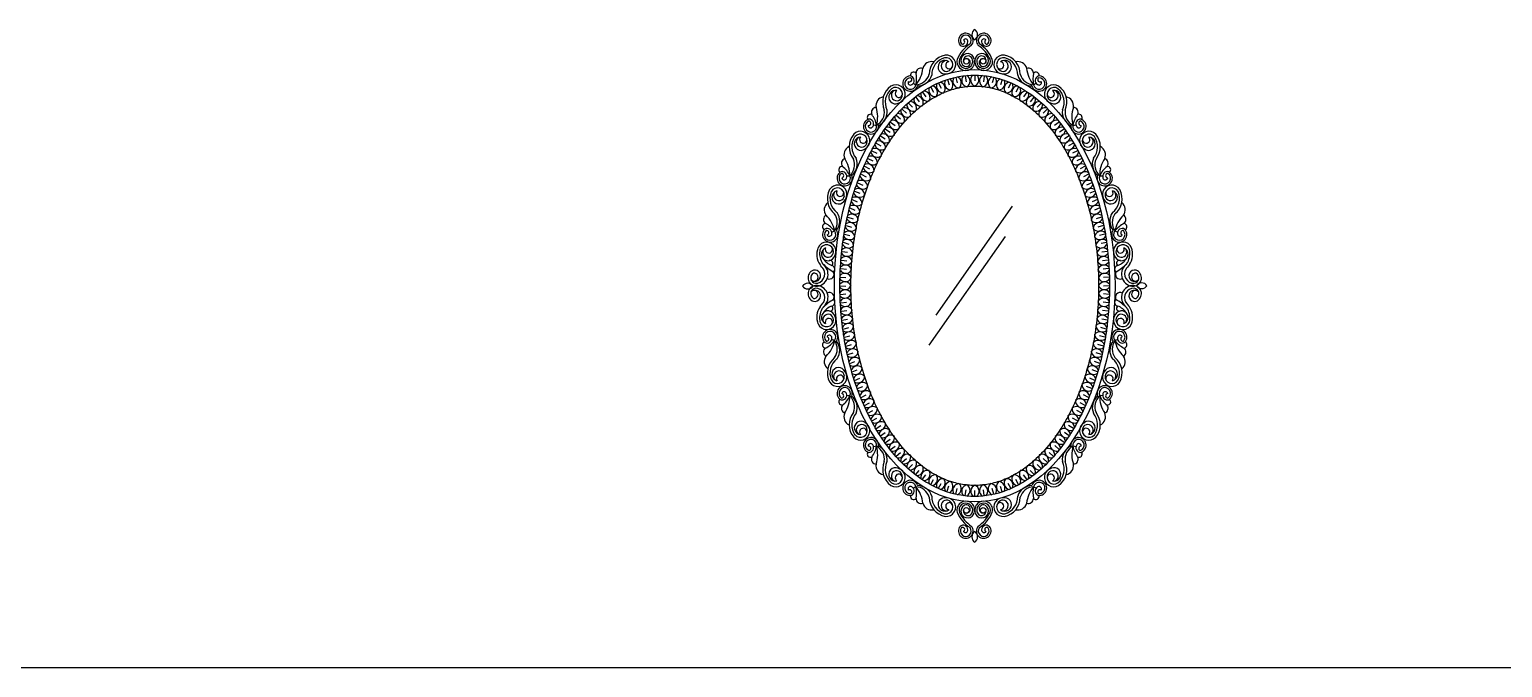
# Model space of a CAD drawing. Header units: inches. Extents: x 10 to 52.5, y 12.6 to 37.4.
# Drawn here: x 20.265 to 22.956, y 33.248 to 34.412 of the extents above; entities that cross this region are included whole.
import ezdxf

# ---------------------------------------------------------------- set-up
doc = ezdxf.new("R2010")
doc.units = ezdxf.units.IN
doc.header["$MEASUREMENT"] = 0
doc.layers.add('02', color=2, linetype='Continuous')
doc.layers.add('1', color=1, linetype='Continuous')

msp = doc.modelspace()

# ---------------------------------------------------------------- linework, layer by layer
at = {"layer": '02'}
for p, q in [((21.9916, 34.3291), (21.9916, 34.3188)), ((21.9916, 34.3291), (21.9916, 34.3188)), ((21.9117, 34.3071), (21.9166, 34.2981)), ((21.9256, 34.3143), (21.9305, 34.3052)), ((21.9417, 34.3209), (21.9447, 34.3111)), ((21.9568, 34.3247), (21.9598, 34.3148)), ((21.9743, 34.3273), (21.9757, 34.3171)), ((22.0089, 34.3273), (22.0076, 34.3171)), ((22.0264, 34.3247), (22.0234, 34.3148)), ((22.0415, 34.3209), (22.0385, 34.3111)), ((22.0576, 34.3143), (22.0527, 34.3052)), ((22.0716, 34.3071), (22.0667, 34.2981)), ((21.8705, 34.2781), (21.8778, 34.2708)), ((21.8838, 34.2886), (21.8902, 34.2805)), ((21.8962, 34.2977), (21.9026, 34.2896)), ((22.087, 34.2977), (22.0807, 34.2896)), ((22.0994, 34.2886), (22.0931, 34.2805)), ((22.1127, 34.2781), (22.1055, 34.2708)), ((21.8482, 34.2559), (21.8558, 34.249)), ((21.8593, 34.2667), (21.8669, 34.2598)), ((22.124, 34.2667), (22.1163, 34.2598)), ((22.1351, 34.2559), (22.1274, 34.249)), ((21.8284, 34.2304), (21.8371, 34.2248)), ((21.8376, 34.2432), (21.846, 34.2372)), ((22.1457, 34.2432), (22.1373, 34.2372)), ((22.1548, 34.2304), (22.1462, 34.2248)), ((21.8113, 34.205), (21.8203, 34.1999)), ((21.8193, 34.2183), (21.828, 34.2127)), ((22.164, 34.2183), (22.1553, 34.2127)), ((22.1719, 34.205), (22.163, 34.1999)), ((21.7961, 34.1771), (21.8053, 34.1724)), ((21.8038, 34.1911), (21.813, 34.1864)), ((22.1794, 34.1911), (22.1702, 34.1864)), ((22.1871, 34.1771), (22.1779, 34.1724)), ((21.784, 34.1483), (21.7932, 34.1437)), ((21.79, 34.1629), (21.7992, 34.1582)), ((22.1933, 34.1629), (22.1841, 34.1582)), ((22.1992, 34.1483), (22.19, 34.1437)), ((21.7721, 34.1173), (21.7816, 34.1134)), ((21.7777, 34.1322), (21.7872, 34.1283)), ((22.2056, 34.1322), (22.196, 34.1283)), ((22.2112, 34.1173), (22.2016, 34.1134)), ((21.7676, 34.102), (21.7771, 34.0981)), ((22.0599, 34.0897), (21.9205, 33.8912)), ((22.2157, 34.102), (22.2061, 34.0981)), ((21.76, 34.07), (21.7698, 34.0671)), ((21.7634, 34.0866), (21.7729, 34.0827)), ((22.2199, 34.0866), (22.2103, 34.0827)), ((22.2233, 34.07), (22.2134, 34.0671)), ((21.7537, 34.0386), (21.7637, 34.0361)), ((21.7568, 34.0548), (21.7666, 34.0517)), ((22.0472, 34.0348), (21.9078, 33.8363)), ((22.2265, 34.0548), (22.2167, 34.0517)), ((22.2295, 34.0386), (22.2196, 34.0361)), ((21.7493, 34.0073), (21.7595, 34.0058)), ((21.7516, 34.0241), (21.7614, 34.0208)), ((22.2328, 34.0235), (22.2226, 34.022)), ((22.234, 34.0073), (22.2238, 34.0058)), ((21.748, 33.9912), (21.7583, 33.99)), ((22.2353, 33.9912), (22.225, 33.99)), ((21.7462, 33.9606), (21.7565, 33.9595)), ((21.7471, 33.9759), (21.7574, 33.9747)), ((22.2361, 33.9759), (22.2259, 33.9747)), ((22.237, 33.9606), (22.2268, 33.9595)), ((21.7461, 33.9443), (21.7564, 33.9441)), ((21.7462, 33.9287), (21.7565, 33.9299)), ((22.2371, 33.9443), (22.2268, 33.9441)), ((22.237, 33.9287), (22.2268, 33.9299)), ((21.7471, 33.9134), (21.7574, 33.9146)), ((21.748, 33.8981), (21.7583, 33.8993)), ((22.2353, 33.8981), (22.225, 33.8993)), ((22.2361, 33.9134), (22.2259, 33.9146)), ((21.7493, 33.882), (21.7595, 33.8835)), ((22.234, 33.882), (22.2238, 33.8835)), ((21.7516, 33.8652), (21.7614, 33.8685)), ((21.7537, 33.8507), (21.7637, 33.8532)), ((22.2295, 33.8507), (22.2196, 33.8532)), ((22.2317, 33.8652), (22.2219, 33.8685)), ((21.7568, 33.8345), (21.7666, 33.8376)), ((21.76, 33.8193), (21.7698, 33.8222)), ((22.2233, 33.8193), (22.2134, 33.8222)), ((22.2265, 33.8345), (22.2167, 33.8376)), ((21.7634, 33.8027), (21.7729, 33.8066)), ((21.7676, 33.7873), (21.7771, 33.7912)), ((22.2157, 33.7873), (22.2061, 33.7912)), ((22.2199, 33.8027), (22.2103, 33.8066)), ((21.7721, 33.772), (21.7816, 33.7759)), ((22.2112, 33.772), (22.2016, 33.7759)), ((21.7777, 33.7571), (21.7872, 33.761)), ((21.784, 33.741), (21.7932, 33.7456)), ((22.1992, 33.741), (22.19, 33.7456)), ((22.2056, 33.7571), (22.196, 33.761)), ((21.79, 33.7264), (21.7992, 33.7311)), ((21.7961, 33.7122), (21.8053, 33.7169)), ((22.1871, 33.7122), (22.1779, 33.7169)), ((22.1933, 33.7264), (22.1841, 33.7311)), ((21.8038, 33.6982), (21.813, 33.7029)), ((21.8113, 33.6843), (21.8203, 33.6894)), ((22.1719, 33.6843), (22.163, 33.6894)), ((22.1794, 33.6982), (22.1702, 33.7029)), ((21.8193, 33.671), (21.828, 33.6766)), ((21.8284, 33.6589), (21.8371, 33.6645)), ((22.1548, 33.6589), (22.1462, 33.6645)), ((22.164, 33.671), (22.1553, 33.6766)), ((21.8376, 33.6461), (21.846, 33.6521)), ((21.8482, 33.6334), (21.8558, 33.6403)), ((21.8593, 33.6226), (21.8669, 33.6295)), ((22.124, 33.6226), (22.1163, 33.6295)), ((22.1351, 33.6334), (22.1274, 33.6403)), ((22.1459, 33.646), (22.1382, 33.653)), ((21.8705, 33.6112), (21.8778, 33.6185)), ((21.8837, 33.5997), (21.89, 33.6078)), ((22.1003, 33.6003), (22.0931, 33.6077)), ((22.1127, 33.6112), (22.1055, 33.6185)), ((21.8962, 33.5916), (21.9026, 33.5998)), ((21.9117, 33.5822), (21.9166, 33.5912)), ((21.9256, 33.575), (21.9305, 33.5841)), ((21.9411, 33.5696), (21.9442, 33.5794)), ((22.0418, 33.5684), (22.0388, 33.5783)), ((22.0576, 33.575), (22.0527, 33.5841)), ((22.0716, 33.5822), (22.0667, 33.5912)), ((22.087, 33.5916), (22.0807, 33.5998)), ((21.9568, 33.5646), (21.9598, 33.5745)), ((21.9743, 33.562), (21.9757, 33.5722)), ((21.992, 33.561), (21.992, 33.5713)), ((22.0089, 33.562), (22.0076, 33.5722)), ((22.0264, 33.5646), (22.0234, 33.5745))]:
    msp.add_line(p, q, dxfattribs=at)
for centre in [(21.9762, 34.3544), (22.007, 34.3544), (21.9762, 33.5349), (22.007, 33.5349)]:
    msp.add_circle(centre, 0.00505, dxfattribs=at)
for centre, radius, start, end in [((21.9977, 34.4029), 0.0113, 122.8682, 237.4125), ((21.9856, 34.4029), 0.0113, 302.5875, 57.1318), ((22.0144, 34.3358), 0.0591, 122.0608, 158.0799), ((21.9753, 34.3921), 0.0134, 318.5935, 218.5132), ((22.0207, 34.3308), 0.0632, 123.9716, 154.3166), ((21.9704, 34.3904), 0.0087, 229.8824, 356.8433), ((21.9753, 34.3921), 0.00988, 321.3117, 218.6295), ((21.9692, 34.3896), 0.00408, 246.5235, 62.7446), ((21.9747, 34.3906), 0.00448, 350.8677, 143.8578), ((22.008, 34.3921), 0.0134, 321.4868, 221.4065), ((21.9626, 34.3308), 0.0632, 25.6834, 56.0284), ((22.008, 34.3921), 0.00988, 321.3705, 218.6883), ((21.9689, 34.3358), 0.0591, 21.9201, 57.9392), ((22.0086, 34.3906), 0.00448, 36.1422, 189.1323), ((22.0128, 34.3904), 0.0087, 183.1567, 310.1176), ((22.014, 34.3896), 0.00408, 117.2554, 293.4765), ((21.9441, 34.3305), 0.0356, 100.6156, 179.6835), ((21.9457, 34.3294), 0.0326, 106.091, 181.0593), ((21.9368, 34.3438), 0.0122, 49.7046, 270), ((21.9391, 34.3483), 0.0126, 300.151, 100.9388), ((21.9397, 34.3485), 0.0171, 260.2682, 97.1468), ((21.9753, 34.3538), 0.0162, 165.5458, 13.8876), ((21.9754, 34.3539), 0.0125, 160.1128, 14.4739), ((21.9787, 34.356), 0.0123, 10.0074, 240.5996), ((21.9793, 34.3557), 0.00832, 9.6062, 197.7626), ((21.9761, 34.352), 0.00741, 244.9786, 88.9994), ((22.008, 34.3538), 0.0162, 166.1124, 14.4542), ((22.0045, 34.356), 0.0123, 299.4004, 169.9926), ((22.0078, 34.3539), 0.0125, 165.5261, 19.8872), ((22.0039, 34.3557), 0.00832, 342.2374, 170.3938), ((22.0072, 34.352), 0.00741, 91.0006, 295.0214), ((22.0436, 34.3485), 0.0171, 82.8532, 279.7318), ((22.0442, 34.3483), 0.0126, 79.0612, 239.849), ((22.0465, 34.3438), 0.0122, 270, 130.2954), ((22.0465, 34.3438), 0.0122, 270, 130.2954), ((22.0392, 34.3305), 0.0356, 0.3165, 79.3844), ((22.0376, 34.3294), 0.0326, 358.9407, 73.909), ((21.8801, 34.3284), 0.00615, 45.4883, 189.0229), ((21.843, 34.3464), 0.0541, 319.5769, 354.6996), ((21.8374, 34.3227), 0.0481, 346.2977, 12.1141), ((21.8827, 34.3382), 0.0269, 273.0496, 343.7597), ((21.8936, 34.3328), 0.00916, 69.4858, 180.0311), ((21.913, 34.337), 0.0168, 76.8501, 164.6615), ((21.9402, 34.3457), 0.00984, 92.0315, 301.6609), ((21.9451, 34.3469), 0.00645, 95.8305, 350.8244), ((22.0382, 34.3469), 0.00645, 189.1756, 84.1695), ((22.043, 34.3457), 0.00984, 238.3391, 87.9685), ((22.0703, 34.337), 0.0168, 15.3385, 103.1499), ((22.1006, 34.3382), 0.0269, 196.2403, 266.9504), ((22.0897, 34.3328), 0.00916, 359.9689, 110.5142), ((22.1403, 34.3464), 0.0541, 185.3004, 220.4231), ((22.1459, 34.3227), 0.0481, 167.8859, 193.7023), ((22.1032, 34.3284), 0.00615, 350.9771, 134.5117), ((21.859, 34.2798), 0.0356, 125.0441, 204.112), ((21.8608, 34.2795), 0.0326, 130.5195, 205.4878), ((21.8475, 34.2944), 0.0171, 284.6967, 121.5753), ((21.847, 34.294), 0.0126, 324.5795, 125.3673), ((21.874, 34.3136), 0.0139, 82.8188, 342.4964), ((21.874, 34.3136), 0.0104, 83.8308, 347.407), ((21.8742, 34.3155), 0.00448, 153.3803, 306.3704), ((21.8725, 34.3208), 0.00408, 234.4935, 50.7146), ((21.8724, 34.3193), 0.0087, 300.3948, 67.3556), ((21.9001, 34.3397), 0.0325, 230.8627, 240.4951), ((21.8873, 34.3363), 0.0269, 269.9606, 343.7597), ((21.9197, 34.3017), 0.012, 157.1942, 276.2913), ((21.9118, 34.2975), 0.012, 320.4403, 75.6744), ((21.9336, 34.3088), 0.012, 157.1942, 276.2913), ((21.9258, 34.3046), 0.012, 320.4403, 75.6744), ((21.9485, 34.314), 0.012, 151.1287, 264.9892), ((21.94, 34.3114), 0.012, 309.1382, 63.9269), ((21.9636, 34.3177), 0.012, 145.8921, 264.9892), ((21.9551, 34.3151), 0.012, 309.1382, 64.3723), ((21.9799, 34.3194), 0.012, 135.3577, 255.5154), ((21.9711, 34.3182), 0.012, 299.6644, 58.8182), ((21.9961, 34.3205), 0.012, 137.1497, 247.9255), ((21.9872, 34.3205), 0.012, 292.0745, 42.8503), ((22.0122, 34.3182), 0.012, 121.1818, 240.3356), ((22.0034, 34.3194), 0.012, 284.4846, 44.6423), ((22.0282, 34.3151), 0.012, 115.6277, 230.8618), ((22.0197, 34.3177), 0.012, 275.0108, 34.1079), ((22.0433, 34.3114), 0.012, 116.0731, 230.8618), ((22.0348, 34.314), 0.012, 275.0108, 28.8713), ((22.0574, 34.3046), 0.012, 104.3256, 219.5597), ((22.0496, 34.3088), 0.012, 263.7087, 22.8058), ((22.0714, 34.2975), 0.012, 104.3256, 219.5597), ((22.0636, 34.3017), 0.012, 263.7087, 22.8058), ((22.096, 34.3363), 0.0269, 196.2403, 270.0394), ((22.1092, 34.3136), 0.0139, 197.5036, 97.1812), ((22.1093, 34.3136), 0.0104, 192.593, 96.1692), ((22.0831, 34.3397), 0.0325, 299.5049, 309.1373), ((22.1108, 34.3193), 0.0087, 112.6444, 239.6052), ((22.1091, 34.3155), 0.00448, 233.6296, 26.6197), ((22.1107, 34.3208), 0.00408, 129.2854, 305.5065), ((22.1358, 34.2944), 0.0171, 58.4247, 255.3033), ((22.1363, 34.294), 0.0126, 54.6327, 215.4205), ((22.1224, 34.2795), 0.0326, 334.5122, 49.4805), ((22.1243, 34.2798), 0.0356, 335.888, 54.9559), ((21.8279, 34.2729), 0.0168, 101.2786, 189.09), ((21.8468, 34.2889), 0.0122, 77.0091, 294.4285), ((21.8491, 34.2921), 0.00984, 116.4599, 326.0893), ((21.8529, 34.295), 0.00668, 120.3119, 0.9609), ((21.8797, 34.2751), 0.012, 173.501, 292.5981), ((21.8734, 34.2689), 0.012, 336.747, 91.9811), ((21.8926, 34.2845), 0.012, 166.9023, 285.9994), ((21.8857, 34.2791), 0.012, 330.1483, 85.3825), ((21.905, 34.2936), 0.012, 166.9023, 285.9994), ((21.8981, 34.2881), 0.012, 330.1483, 85.3825), ((22.0852, 34.2881), 0.012, 94.6175, 209.8517), ((22.0782, 34.2936), 0.012, 254.0006, 13.0977), ((22.0976, 34.2791), 0.012, 94.6175, 209.8517), ((22.0906, 34.2845), 0.012, 254.0006, 13.0977), ((22.1098, 34.2689), 0.012, 88.0189, 203.253), ((22.1035, 34.2751), 0.012, 247.4019, 6.499), ((22.1304, 34.295), 0.00668, 179.0391, 59.6881), ((22.1341, 34.2921), 0.00984, 213.9107, 63.5401), ((22.1365, 34.2889), 0.0122, 245.5715, 102.9909), ((22.1553, 34.2729), 0.0168, 350.91, 78.7214), ((21.8021, 34.2355), 0.0139, 107.2472, 6.9249), ((21.8015, 34.2515), 0.00615, 69.9168, 213.4514), ((21.7983, 34.24), 0.0087, 324.8232, 91.7841), ((21.812, 34.2611), 0.00916, 93.9143, 204.4596), ((21.765, 34.2286), 0.0481, 10.7262, 36.5425), ((21.7603, 34.2525), 0.0541, 344.0054, 19.1281), ((21.7998, 34.2615), 0.0269, 297.4781, 8.1882), ((21.8048, 34.2616), 0.0269, 294.3891, 8.1882), ((21.8576, 34.2534), 0.012, 178.092, 295.6469), ((21.8516, 34.2468), 0.012, 339.7958, 95.0299), ((21.8686, 34.2642), 0.012, 176.5498, 295.6469), ((21.8627, 34.2576), 0.012, 339.7958, 95.0299), ((22.1206, 34.2576), 0.012, 84.9701, 200.2042), ((22.1146, 34.2642), 0.012, 244.3531, 3.4502), ((22.1317, 34.2468), 0.012, 84.9701, 200.2042), ((22.1257, 34.2534), 0.012, 244.3531, 1.908), ((22.1785, 34.2616), 0.0269, 171.8118, 245.6109), ((22.1834, 34.2615), 0.0269, 171.8118, 242.5219), ((22.1811, 34.2355), 0.0139, 173.0751, 72.7528), ((22.223, 34.2525), 0.0541, 160.8719, 195.9946), ((22.2182, 34.2286), 0.0481, 143.4575, 169.2738), ((22.1713, 34.2611), 0.00916, 335.5404, 86.0857), ((22.185, 34.24), 0.0087, 88.2159, 215.1768), ((22.1817, 34.2515), 0.00615, 326.5486, 110.0832), ((21.783, 34.2094), 0.0171, 299.4076, 136.2863), ((21.7827, 34.2088), 0.0126, 339.2905, 140.0782), ((21.8021, 34.2355), 0.0104, 108.2593, 11.8354), ((21.7978, 34.2414), 0.00408, 258.9219, 75.1431), ((21.8015, 34.2372), 0.00448, 177.8087, 330.7989), ((21.8151, 34.27), 0.0325, 255.2912, 264.9236), ((21.8241, 34.2099), 0.012, 349.1371, 104.3712), ((21.8381, 34.2294), 0.012, 186.6369, 304.7503), ((21.8332, 34.222), 0.012, 348.8992, 104.1334), ((21.8472, 34.2418), 0.012, 184.2278, 302.3412), ((21.842, 34.2346), 0.012, 346.4901, 101.7243), ((22.1412, 34.2346), 0.012, 78.2757, 193.5099), ((22.1361, 34.2418), 0.012, 237.6588, 355.7722), ((22.15, 34.222), 0.012, 75.8666, 191.1008), ((22.1452, 34.2294), 0.012, 235.2497, 353.3631), ((22.1591, 34.2099), 0.012, 75.6288, 190.8629), ((22.1812, 34.2355), 0.0104, 168.1646, 71.7407), ((22.1681, 34.27), 0.0325, 275.0764, 284.7088), ((22.1818, 34.2372), 0.00448, 209.2011, 2.1913), ((22.1855, 34.2414), 0.00408, 104.8569, 281.0781), ((22.2002, 34.2094), 0.0171, 43.7137, 240.5924), ((22.2006, 34.2088), 0.0126, 39.9218, 200.7095), ((21.7696, 34.1836), 0.0168, 115.9895, 203.801), ((21.7978, 34.1982), 0.0356, 139.755, 218.8229), ((21.7997, 34.1984), 0.0326, 145.2304, 220.1988), ((21.7838, 34.2039), 0.0122, 91.7201, 309.1394), ((21.7852, 34.2076), 0.00984, 131.1709, 340.8003), ((21.7881, 34.2114), 0.00668, 135.0228, 15.6719), ((21.8095, 34.1832), 0.012, 355.1589, 110.3931), ((21.821, 34.2046), 0.012, 190.5412, 308.0461), ((21.8166, 34.1969), 0.012, 352.1951, 107.4292), ((21.8289, 34.2173), 0.012, 189.2468, 304.9881), ((22.1543, 34.2173), 0.012, 235.0119, 350.7532), ((22.1667, 34.1969), 0.012, 72.5708, 187.8049), ((22.1623, 34.2046), 0.012, 231.9539, 349.4588), ((22.1738, 34.1832), 0.012, 69.6069, 184.8411), ((22.1951, 34.2114), 0.00668, 164.3281, 44.9772), ((22.1981, 34.2076), 0.00984, 199.1997, 48.8291), ((22.1995, 34.2039), 0.0122, 230.8606, 88.2799), ((22.1835, 34.1984), 0.0326, 319.8012, 34.7696), ((22.1854, 34.1982), 0.0356, 321.1771, 40.245), ((22.2137, 34.1836), 0.0168, 336.199, 64.0105), ((21.7572, 34.1681), 0.00916, 108.6253, 219.1706), ((21.7093, 34.1467), 0.0541, 358.7163, 33.839), ((21.7453, 34.1654), 0.0269, 312.189, 22.8991), ((21.7501, 34.1669), 0.0269, 309.1001, 22.8991), ((21.8058, 34.1772), 0.012, 195.1748, 311.01), ((21.8018, 34.1693), 0.012, 355.1589, 110.3931), ((21.8135, 34.1912), 0.012, 192.8966, 311.01), ((22.1697, 34.1912), 0.012, 228.99, 347.1034), ((22.1814, 34.1693), 0.012, 69.6069, 184.8411), ((22.1774, 34.1772), 0.012, 228.99, 344.8252), ((22.2332, 34.1669), 0.0269, 157.1009, 230.8999), ((22.2379, 34.1654), 0.0269, 157.1009, 227.811), ((22.2739, 34.1467), 0.0541, 146.161, 181.2837), ((22.2261, 34.1681), 0.00916, 320.8294, 71.3747), ((21.7541, 34.1409), 0.0139, 121.9582, 21.6359), ((21.7495, 34.1562), 0.00615, 84.6278, 228.1624), ((21.7541, 34.1409), 0.0104, 122.9702, 26.5464), ((21.7493, 34.1443), 0.0087, 339.5342, 106.4951), ((21.7484, 34.1455), 0.00408, 273.6329, 89.854), ((21.7531, 34.1424), 0.00448, 192.5197, 345.5098), ((21.72, 34.1249), 0.0481, 25.4371, 51.2535), ((21.7579, 34.1776), 0.0325, 270.0022, 279.6346), ((21.7937, 34.1484), 0.012, 192.8966, 311.01), ((21.7897, 34.1405), 0.012, 355.1589, 115.7996), ((21.7997, 34.163), 0.012, 192.8966, 311.01), ((21.7957, 34.155), 0.012, 355.1589, 115.7996), ((22.1876, 34.155), 0.012, 64.2004, 184.8411), ((22.1836, 34.163), 0.012, 228.99, 347.1034), ((22.1936, 34.1405), 0.012, 64.2004, 184.8411), ((22.1895, 34.1484), 0.012, 228.99, 347.1034), ((22.2291, 34.1409), 0.0139, 158.3641, 58.0418), ((22.2292, 34.1409), 0.0104, 153.4536, 57.0298), ((22.2633, 34.1249), 0.0481, 128.7465, 154.5629), ((22.2253, 34.1776), 0.0325, 260.3654, 269.9978), ((22.234, 34.1443), 0.0087, 73.5049, 200.4658), ((22.2302, 34.1424), 0.00448, 194.4902, 347.4803), ((22.2348, 34.1455), 0.00408, 90.146, 266.3671), ((22.2338, 34.1562), 0.00615, 311.8376, 95.3722), ((21.758, 34.1035), 0.0356, 152.1007, 231.1686), ((21.7412, 34.1113), 0.0171, 311.7533, 148.6319), ((21.7598, 34.1041), 0.0326, 157.5761, 232.5444), ((21.7409, 34.1107), 0.0126, 351.6361, 152.4239), ((21.743, 34.1061), 0.0122, 104.0658, 321.4851), ((21.7437, 34.11), 0.00984, 143.5166, 353.146), ((21.7457, 34.1143), 0.00668, 147.3685, 28.0176), ((21.7784, 34.1099), 0.012, 359.8747, 117.4408), ((21.7873, 34.1331), 0.012, 197.6124, 315.7258), ((21.784, 34.1249), 0.012, 359.8747, 120.1157), ((22.1993, 34.1249), 0.012, 59.8843, 180.1253), ((22.1959, 34.1331), 0.012, 224.2742, 342.3876), ((22.2049, 34.1099), 0.012, 62.5592, 180.1253), ((22.2421, 34.1113), 0.0171, 31.3681, 228.2467), ((22.2423, 34.1107), 0.0126, 27.5761, 188.3639), ((22.2396, 34.11), 0.00984, 186.854, 36.4834), ((22.2402, 34.1061), 0.0122, 218.5149, 75.9342), ((22.2376, 34.1143), 0.00668, 151.9824, 32.6315), ((22.2234, 34.1041), 0.0326, 307.4556, 22.4239), ((22.2253, 34.1035), 0.0356, 308.8314, 27.8993), ((21.7335, 34.0832), 0.0168, 128.3352, 216.1466), ((21.7697, 34.0793), 0.012, 359.8747, 120.5154), ((21.7772, 34.1028), 0.012, 201.5312, 315.7258), ((21.7739, 34.0946), 0.012, 359.8747, 119.4392), ((21.7817, 34.1181), 0.012, 202.0469, 315.7258), ((22.2015, 34.1181), 0.012, 224.2742, 337.9531), ((22.2094, 34.0946), 0.012, 60.5608, 180.1253), ((22.206, 34.1028), 0.012, 224.2742, 338.4688), ((22.2136, 34.0793), 0.012, 59.4846, 180.1253), ((22.2497, 34.0832), 0.0168, 323.8534, 51.6648), ((21.7247, 34.0655), 0.00916, 120.9709, 231.5162), ((21.6826, 34.0343), 0.0541, 11.062, 46.1847), ((21.7137, 34.0603), 0.0269, 324.5347, 35.2448), ((21.7181, 34.0627), 0.0269, 321.4457, 35.2448), ((21.7637, 34.048), 0.012, 5.0038, 127.7808), ((21.7695, 34.0718), 0.012, 203.2299, 321.3433), ((21.7669, 34.0633), 0.012, 5.4923, 127.8079), ((21.773, 34.0875), 0.012, 202.6521, 315.7258), ((22.2102, 34.0875), 0.012, 224.2742, 337.3479), ((22.2163, 34.0633), 0.012, 52.1921, 174.5077), ((22.2138, 34.0718), 0.012, 218.6567, 336.7701), ((22.2196, 34.048), 0.012, 52.2192, 174.9962), ((22.2652, 34.0627), 0.0269, 144.7552, 218.5543), ((22.2696, 34.0603), 0.0269, 144.7552, 215.4653), ((22.3007, 34.0343), 0.0541, 133.8153, 168.938), ((22.2586, 34.0655), 0.00916, 308.4838, 59.0291), ((21.7198, 34.0522), 0.00615, 96.9734, 240.508), ((21.7276, 34.0382), 0.0139, 134.3039, 33.9815), ((21.7275, 34.0382), 0.0104, 135.3159, 38.8921), ((21.7221, 34.0405), 0.0087, 351.8799, 118.8407), ((21.6976, 34.0152), 0.0481, 37.7828, 63.5992), ((21.721, 34.0415), 0.00408, 285.9786, 102.1997), ((21.7262, 34.0394), 0.00448, 204.8654, 357.8555), ((21.7234, 34.0748), 0.0325, 282.3478, 291.9802), ((21.7632, 34.0408), 0.012, 205.4351, 323.5485), ((21.761, 34.0322), 0.012, 7.6975, 129.0165), ((21.7663, 34.0565), 0.012, 202.7415, 320.8549), ((22.217, 34.0565), 0.012, 219.1451, 337.2585), ((22.2223, 34.0322), 0.012, 50.9835, 172.3025), ((22.2201, 34.0408), 0.012, 216.4515, 334.5649), ((22.2557, 34.0382), 0.0139, 146.0185, 45.6961), ((22.2557, 34.0382), 0.0104, 141.1079, 44.6841), ((22.2856, 34.0152), 0.0481, 116.4008, 142.2172), ((22.2598, 34.0748), 0.0325, 248.0198, 257.6522), ((22.2612, 34.0405), 0.0087, 61.1593, 188.1201), ((22.257, 34.0394), 0.00448, 182.1445, 335.1346), ((22.2622, 34.0415), 0.00408, 77.8003, 254.0214), ((22.2635, 34.0522), 0.00615, 299.492, 83.0266), ((21.737, 34.0022), 0.0338, 159.3941, 214.2252), ((21.7212, 34.0074), 0.0171, 320.157, 157.0357), ((21.7441, 34.0038), 0.0358, 168.525, 207.0756), ((21.721, 34.0068), 0.0126, 0.0399, 160.8276), ((21.7238, 34.0025), 0.0122, 112.4695, 329.8888), ((21.7238, 34.0065), 0.00984, 151.9203, 1.5497), ((21.7252, 34.011), 0.00668, 155.7723, 36.4213), ((21.7571, 34.0016), 0.012, 13.5989, 132.1443), ((21.7612, 34.0255), 0.012, 201.039, 319.1524), ((21.7583, 34.0171), 0.012, 3.3013, 128.2411), ((22.2249, 34.0171), 0.012, 51.7589, 176.6987), ((22.2221, 34.0255), 0.012, 220.8476, 338.961), ((22.2261, 34.0016), 0.012, 47.8557, 166.4011), ((22.2621, 34.0074), 0.0171, 22.9643, 219.843), ((22.2595, 34.0025), 0.0122, 210.1112, 67.5305), ((22.2622, 34.0068), 0.0126, 19.1724, 179.9601), ((22.2594, 34.0065), 0.00984, 178.4503, 28.0797), ((22.258, 34.011), 0.00668, 143.5787, 24.2277), ((22.2391, 34.0038), 0.0358, 332.9244, 11.475), ((22.2462, 34.0022), 0.0338, 325.7748, 20.6059), ((21.7019, 33.9658), 0.0218, 267.5248, 49.3163), ((21.5261, 33.8362), 0.2347, 36.091, 38.7812), ((21.7442, 34.0072), 0.0375, 211.7019, 221.5278), ((21.7922, 34.0662), 0.1128, 226.1542, 238.8623), ((21.7422, 34.0122), 0.0327, 212.6385, 248.7632), ((21.7276, 33.9859), 0.00504, 302.7511, 114.0611), ((21.7292, 33.9748), 0.00696, 312.2513, 80.8279), ((21.7552, 33.9705), 0.012, 15.5289, 136.9608), ((21.7571, 33.9946), 0.012, 213.2666, 331.3799), ((21.7561, 33.9858), 0.012, 15.5289, 135.5268), ((21.7585, 34.0104), 0.012, 211.3366, 329.45), ((22.2248, 34.0104), 0.012, 210.55, 328.6634), ((22.2272, 33.9858), 0.012, 44.4732, 164.4711), ((22.2262, 33.9946), 0.012, 208.6201, 326.7334), ((22.2281, 33.9705), 0.012, 43.0392, 164.4711), ((22.254, 33.9748), 0.00696, 99.1721, 227.7487), ((22.191, 34.0662), 0.1128, 301.1377, 313.8458), ((22.2557, 33.9859), 0.00504, 65.9389, 237.2489), ((22.2411, 34.0122), 0.0327, 291.2368, 327.3615), ((22.2813, 33.9658), 0.0218, 130.6837, 272.4752), ((22.239, 34.0072), 0.0375, 318.4722, 328.2981), ((22.4571, 33.8362), 0.2347, 141.2188, 143.909), ((21.702, 33.959), 0.0149, 109.7035, 266.0634), ((21.7019, 33.959), 0.00998, 119.9825, 262.9383), ((21.6997, 33.963), 0.0103, 224.4576, 105.4321), ((21.6981, 33.9604), 0.00733, 220.1543, 99.2469), ((21.7009, 33.9661), 0.017, 269.0517, 31.3618), ((21.7262, 33.9655), 0.00863, 242.408, 35.9248), ((21.7553, 33.9641), 0.012, 213.2666, 331.3799), ((21.7543, 33.9552), 0.012, 15.5289, 135.5135), ((21.7562, 33.9793), 0.012, 213.2666, 331.3799), ((22.2271, 33.9793), 0.012, 208.6201, 326.7334), ((22.229, 33.9552), 0.012, 44.4865, 164.4711), ((22.228, 33.9641), 0.012, 208.6201, 326.7334), ((22.2571, 33.9655), 0.00863, 144.0752, 297.592), ((22.2823, 33.9661), 0.017, 148.6382, 270.9483), ((22.2835, 33.963), 0.0103, 74.5679, 315.5424), ((22.2852, 33.9604), 0.00733, 80.7531, 319.8457), ((22.2812, 33.959), 0.0149, 273.9366, 70.2965), ((22.2814, 33.959), 0.00998, 277.0617, 60.0175), ((21.6868, 33.9379), 0.0113, 32.8682, 147.4125), ((21.6868, 33.9501), 0.0113, 212.5875, 327.1318), ((21.702, 33.9304), 0.0149, 93.9366, 250.2965), ((21.7019, 33.9303), 0.00998, 97.0617, 240.0175), ((21.6997, 33.9263), 0.0103, 254.5679, 135.5424), ((21.6981, 33.9289), 0.00733, 260.7531, 139.8457), ((21.7009, 33.9232), 0.017, 328.6382, 90.9483), ((21.7019, 33.9235), 0.0218, 310.6837, 92.4752), ((21.7262, 33.9238), 0.00863, 324.0752, 117.592), ((21.7553, 33.9252), 0.012, 28.6201, 146.7334), ((21.7547, 33.9397), 0.012, 21.0779, 140.265), ((21.7547, 33.9496), 0.012, 219.735, 338.9221), ((21.7543, 33.9341), 0.012, 224.4865, 344.4711), ((22.2286, 33.9397), 0.012, 39.735, 158.9221), ((22.2286, 33.9496), 0.012, 201.0779, 320.265), ((22.228, 33.9252), 0.012, 33.2666, 151.3799), ((22.229, 33.9341), 0.012, 195.5289, 315.5135), ((22.2571, 33.9238), 0.00863, 62.408, 215.9248), ((22.2813, 33.9235), 0.0218, 87.5248, 229.3163), ((22.2823, 33.9232), 0.017, 89.0517, 211.3618), ((22.2835, 33.9263), 0.0103, 44.4576, 285.4321), ((22.2852, 33.9289), 0.00733, 40.1543, 279.2469), ((22.2812, 33.9304), 0.0149, 289.7035, 86.0634), ((22.2814, 33.9303), 0.00998, 299.9825, 82.9383), ((22.2967, 33.9387), 0.0113, 32.8682, 147.4125), ((22.2967, 33.9509), 0.0113, 212.5875, 327.1318), ((21.737, 33.8871), 0.0338, 145.7748, 200.6059), ((21.7441, 33.8855), 0.0358, 152.9244, 191.475), ((21.5261, 34.0531), 0.2347, 321.2188, 323.909), ((21.7238, 33.8868), 0.0122, 30.1112, 247.5305), ((21.7442, 33.8821), 0.0375, 138.4722, 148.2981), ((21.7922, 33.8231), 0.1128, 121.1377, 133.8458), ((21.7422, 33.8771), 0.0327, 111.2368, 147.3615), ((21.7276, 33.9034), 0.00504, 245.9389, 57.2489), ((21.7292, 33.9145), 0.00696, 279.1721, 47.7487), ((21.7562, 33.91), 0.012, 28.6201, 146.7334), ((21.7552, 33.9188), 0.012, 223.0392, 344.4711), ((21.7571, 33.8947), 0.012, 28.6201, 146.7334), ((21.7561, 33.9035), 0.012, 224.4732, 344.4711), ((22.2272, 33.9035), 0.012, 195.5289, 315.5268), ((22.2262, 33.8947), 0.012, 33.2666, 151.3799), ((22.2271, 33.91), 0.012, 33.2666, 151.3799), ((22.2281, 33.9188), 0.012, 195.5289, 316.9608), ((22.254, 33.9145), 0.00696, 132.2513, 260.8279), ((22.2595, 33.8868), 0.0122, 292.4695, 149.8888), ((22.191, 33.8231), 0.1128, 46.1542, 58.8623), ((22.2557, 33.9034), 0.00504, 122.7511, 294.0611), ((22.2411, 33.8771), 0.0327, 32.6385, 68.7632), ((22.239, 33.8821), 0.0375, 31.7019, 41.5278), ((22.4571, 34.0531), 0.2347, 216.091, 218.7812), ((22.2391, 33.8855), 0.0358, 348.525, 27.0756), ((22.2462, 33.8871), 0.0338, 339.3941, 34.2252), ((21.7212, 33.8819), 0.0171, 202.9643, 39.843), ((21.721, 33.8825), 0.0126, 199.1724, 359.9601), ((21.7238, 33.8828), 0.00984, 358.4503, 208.0797), ((21.7252, 33.8783), 0.00668, 323.5787, 204.2277), ((21.7585, 33.8789), 0.012, 30.55, 148.6634), ((21.7571, 33.8877), 0.012, 227.8557, 346.4011), ((21.7612, 33.8638), 0.012, 40.8476, 158.961), ((22.2221, 33.8638), 0.012, 21.039, 139.1524), ((22.2248, 33.8789), 0.012, 31.3366, 149.45), ((22.2261, 33.8877), 0.012, 193.5989, 312.1443), ((22.2621, 33.8819), 0.0171, 140.157, 337.0357), ((22.2594, 33.8828), 0.00984, 331.9203, 181.5497), ((22.2622, 33.8825), 0.0126, 180.0399, 340.8276), ((22.258, 33.8783), 0.00668, 335.7723, 216.4213), ((21.7276, 33.8511), 0.0139, 326.0185, 225.6961), ((21.7275, 33.8511), 0.0104, 321.1079, 224.6841), ((21.7221, 33.8488), 0.0087, 241.1593, 8.1201), ((21.721, 33.8478), 0.00408, 257.8003, 74.0214), ((21.7262, 33.8499), 0.00448, 2.1445, 155.1346), ((21.7234, 33.8145), 0.0325, 68.0198, 77.6522), ((21.7583, 33.8722), 0.012, 231.7589, 356.6987), ((21.7632, 33.8485), 0.012, 36.4515, 154.5649), ((21.761, 33.8571), 0.012, 230.9835, 352.3025), ((21.7663, 33.8328), 0.012, 39.1451, 157.2585), ((22.217, 33.8328), 0.012, 22.7415, 140.8549), ((22.2201, 33.8485), 0.012, 25.4351, 143.5485), ((22.2223, 33.8571), 0.012, 187.6975, 309.0165), ((22.2249, 33.8722), 0.012, 183.3013, 308.2411), ((22.2557, 33.8511), 0.0139, 314.3039, 213.9815), ((22.2557, 33.8511), 0.0104, 315.3159, 218.8921), ((22.2598, 33.8145), 0.0325, 102.3478, 111.9802), ((22.2612, 33.8488), 0.0087, 171.8799, 298.8407), ((22.257, 33.8499), 0.00448, 24.8654, 177.8555), ((22.2622, 33.8478), 0.00408, 105.9786, 282.1997), ((21.7198, 33.8371), 0.00615, 119.492, 263.0266), ((21.7247, 33.8238), 0.00916, 128.4838, 239.0291), ((21.6976, 33.8741), 0.0481, 296.4008, 322.2172), ((21.6826, 33.855), 0.0541, 313.8153, 348.938), ((21.7137, 33.829), 0.0269, 324.7552, 35.4653), ((21.7181, 33.8266), 0.0269, 324.7552, 38.5543), ((21.7637, 33.8413), 0.012, 232.2192, 354.9962), ((21.7695, 33.8175), 0.012, 38.6567, 156.7701), ((21.7669, 33.826), 0.012, 232.1921, 354.5077), ((22.2138, 33.8175), 0.012, 23.2299, 141.3433), ((22.2163, 33.826), 0.012, 185.4923, 307.8079), ((22.2196, 33.8413), 0.012, 185.0038, 307.7808), ((22.2652, 33.8266), 0.0269, 141.4457, 215.2448), ((22.2696, 33.829), 0.0269, 144.5347, 215.2448), ((22.2856, 33.8741), 0.0481, 217.7828, 243.5992), ((22.3007, 33.855), 0.0541, 191.062, 226.1847), ((22.2586, 33.8238), 0.00916, 300.9709, 51.5162), ((22.2635, 33.8371), 0.00615, 276.9734, 60.508), ((21.7335, 33.8061), 0.0168, 143.8534, 231.6648), ((21.758, 33.7858), 0.0356, 128.8314, 207.8993), ((21.7598, 33.7852), 0.0326, 127.4556, 202.4239), ((21.743, 33.7832), 0.0122, 38.5149, 255.9342), ((21.773, 33.8018), 0.012, 44.2742, 157.3479), ((21.7697, 33.81), 0.012, 239.4846, 0.1253), ((21.7772, 33.7865), 0.012, 44.2742, 163.8387), ((21.7739, 33.7947), 0.012, 240.5608, 0.1253), ((22.206, 33.7865), 0.012, 21.5312, 135.7258), ((22.2094, 33.7947), 0.012, 179.8747, 299.4392), ((22.2102, 33.8018), 0.012, 22.6521, 135.7258), ((22.2136, 33.81), 0.012, 179.8747, 299.9251), ((22.2402, 33.7832), 0.0122, 284.0658, 141.4851), ((22.2234, 33.7852), 0.0326, 337.5761, 52.5444), ((22.2253, 33.7858), 0.0356, 332.1007, 51.1686), ((22.2497, 33.8061), 0.0168, 308.3352, 36.1466), ((21.7412, 33.778), 0.0171, 211.3681, 48.2467), ((21.7409, 33.7786), 0.0126, 207.5761, 8.3639), ((21.7437, 33.7793), 0.00984, 6.854, 216.4834), ((21.7457, 33.775), 0.00668, 331.9824, 212.6315), ((21.7817, 33.7712), 0.012, 44.2742, 157.9531), ((21.7784, 33.7794), 0.012, 242.5592, 0.1253), ((21.7873, 33.7562), 0.012, 44.2742, 162.3876), ((21.784, 33.7644), 0.012, 239.8843, 0.1253), ((22.1959, 33.7562), 0.012, 17.6124, 135.7258), ((22.1993, 33.7644), 0.012, 179.8747, 300.1157), ((22.2015, 33.7712), 0.012, 22.0469, 135.7258), ((22.2049, 33.7794), 0.012, 179.8747, 297.4408), ((22.2421, 33.778), 0.0171, 131.7533, 328.6319), ((22.2423, 33.7786), 0.0126, 171.6361, 332.4239), ((22.2396, 33.7793), 0.00984, 323.5166, 173.146), ((22.2376, 33.775), 0.00668, 327.3685, 208.0176), ((21.7541, 33.7484), 0.0139, 338.3641, 238.0418), ((21.7495, 33.7331), 0.00615, 131.8376, 275.3722), ((21.7541, 33.7484), 0.0104, 333.4536, 237.0298), ((21.7493, 33.745), 0.0087, 253.5049, 20.4658), ((21.7484, 33.7438), 0.00408, 270.146, 86.3671), ((21.7531, 33.7469), 0.00448, 14.4902, 167.4803), ((21.72, 33.7644), 0.0481, 308.7465, 334.5629), ((21.7093, 33.7426), 0.0541, 326.161, 1.2837), ((21.7579, 33.7117), 0.0325, 80.3654, 89.9978), ((21.7453, 33.7239), 0.0269, 337.1009, 47.811), ((21.7501, 33.7224), 0.0269, 337.1009, 50.8999), ((21.7937, 33.7409), 0.012, 48.99, 167.1034), ((21.7897, 33.7488), 0.012, 244.2004, 4.8411), ((21.7997, 33.7263), 0.012, 48.99, 167.1034), ((22.1836, 33.7263), 0.012, 12.8966, 131.01), ((22.1936, 33.7488), 0.012, 175.1589, 295.7996), ((22.1895, 33.7409), 0.012, 12.8966, 131.01), ((22.2332, 33.7224), 0.0269, 129.1001, 202.8991), ((22.2379, 33.7239), 0.0269, 132.189, 202.8991), ((22.2291, 33.7484), 0.0139, 301.9582, 201.6359), ((22.2292, 33.7484), 0.0104, 302.9702, 206.5464), ((22.2253, 33.7117), 0.0325, 90.0022, 99.6346), ((22.2739, 33.7426), 0.0541, 178.7163, 213.839), ((22.2633, 33.7644), 0.0481, 205.4371, 231.2535), ((22.234, 33.745), 0.0087, 159.5342, 286.4951), ((22.2302, 33.7469), 0.00448, 12.5197, 165.5098), ((22.2348, 33.7438), 0.00408, 93.6329, 269.854), ((22.2338, 33.7331), 0.00615, 264.6278, 48.1624), ((21.7572, 33.7212), 0.00916, 140.8294, 251.3747), ((21.7696, 33.7057), 0.0168, 156.199, 244.0105), ((21.7978, 33.6911), 0.0356, 141.1771, 220.245), ((21.7997, 33.6909), 0.0326, 139.8012, 214.7696), ((21.7957, 33.7343), 0.012, 244.2004, 4.8411), ((21.8058, 33.7121), 0.012, 48.99, 164.8252), ((21.8018, 33.7201), 0.012, 249.6069, 4.8411), ((22.1814, 33.7201), 0.012, 175.1589, 290.3931), ((22.1774, 33.7121), 0.012, 15.1748, 131.01), ((22.1876, 33.7343), 0.012, 175.1589, 295.7996), ((22.1835, 33.6909), 0.0326, 325.2304, 40.1988), ((22.1854, 33.6911), 0.0356, 319.755, 38.8229), ((22.2137, 33.7057), 0.0168, 295.9895, 23.801), ((22.2261, 33.7212), 0.00916, 288.6253, 39.1706), ((21.783, 33.6799), 0.0171, 223.7137, 60.5924), ((21.7838, 33.6854), 0.0122, 50.8606, 268.2799), ((21.7827, 33.6805), 0.0126, 219.9218, 20.7095), ((21.7852, 33.6817), 0.00984, 19.1997, 228.8291), ((21.7881, 33.6779), 0.00668, 344.3281, 224.9772), ((21.8135, 33.6982), 0.012, 48.99, 167.1034), ((21.8095, 33.7061), 0.012, 249.6069, 4.8411), ((21.821, 33.6847), 0.012, 51.9539, 169.4588), ((21.8166, 33.6924), 0.012, 252.5708, 7.8049), ((21.8289, 33.672), 0.012, 55.0119, 170.7532), ((22.1543, 33.672), 0.012, 9.2468, 124.9881), ((22.1667, 33.6924), 0.012, 172.1951, 287.4292), ((22.1623, 33.6847), 0.012, 10.5412, 128.0461), ((22.1738, 33.7061), 0.012, 175.1589, 290.3931), ((22.1697, 33.6982), 0.012, 12.8966, 131.01), ((22.2002, 33.6799), 0.0171, 119.4076, 316.2863), ((22.2006, 33.6805), 0.0126, 159.2905, 320.0782), ((22.1951, 33.6779), 0.00668, 315.0228, 195.6719), ((22.1981, 33.6817), 0.00984, 311.1709, 160.8003), ((22.1995, 33.6854), 0.0122, 271.7201, 129.1394), ((21.8021, 33.6538), 0.0139, 353.0751, 252.7528), ((21.8021, 33.6538), 0.0104, 348.1646, 251.7407), ((21.8015, 33.6521), 0.00448, 29.2011, 182.1913), ((21.8241, 33.6794), 0.012, 255.6288, 10.8629), ((21.8381, 33.6599), 0.012, 55.2497, 173.3631), ((21.8332, 33.6673), 0.012, 255.8666, 11.1008), ((21.8472, 33.6475), 0.012, 57.6588, 175.7722), ((21.842, 33.6547), 0.012, 258.2757, 13.5099), ((22.1412, 33.6547), 0.012, 166.4901, 281.7243), ((22.1361, 33.6475), 0.012, 4.2278, 122.3412), ((22.15, 33.6673), 0.012, 168.8992, 284.1334), ((22.1452, 33.6599), 0.012, 6.6369, 124.7503), ((22.1591, 33.6794), 0.012, 169.1371, 284.3712), ((22.1811, 33.6538), 0.0139, 287.2472, 186.9249), ((22.1812, 33.6538), 0.0104, 288.2593, 191.8354), ((22.1818, 33.6521), 0.00448, 357.8087, 150.7989), ((21.8015, 33.6378), 0.00615, 146.5486, 290.0832), ((21.7978, 33.6479), 0.00408, 284.8569, 101.0781), ((21.7983, 33.6493), 0.0087, 268.2159, 35.1768), ((21.812, 33.6282), 0.00916, 155.5404, 266.0857), ((21.765, 33.6607), 0.0481, 323.4575, 349.2738), ((21.8151, 33.6193), 0.0325, 95.0764, 104.7088), ((21.7603, 33.6368), 0.0541, 340.8719, 15.9946), ((21.7998, 33.6278), 0.0269, 351.8118, 62.5219), ((21.8048, 33.6277), 0.0269, 351.8118, 65.6109), ((21.8576, 33.6359), 0.012, 64.3531, 181.908), ((21.8516, 33.6425), 0.012, 264.9701, 20.2042), ((21.8686, 33.6251), 0.012, 64.3531, 183.4502), ((21.8627, 33.6317), 0.012, 264.9701, 20.2042), ((22.1206, 33.6317), 0.012, 159.7958, 275.0299), ((22.1146, 33.6251), 0.012, 356.5498, 115.6469), ((22.1317, 33.6425), 0.012, 159.7958, 275.0299), ((22.1257, 33.6359), 0.012, 358.092, 115.6469), ((22.1785, 33.6277), 0.0269, 114.3891, 188.1882), ((22.1834, 33.6278), 0.0269, 117.4781, 188.1882), ((22.223, 33.6368), 0.0541, 164.0054, 199.1281), ((22.1681, 33.6193), 0.0325, 75.2912, 84.9236), ((22.2182, 33.6607), 0.0481, 190.7262, 216.5425), ((22.1713, 33.6282), 0.00916, 273.9143, 24.4596), ((22.185, 33.6493), 0.0087, 144.8232, 271.7841), ((22.1817, 33.6378), 0.00615, 249.9168, 33.4514), ((22.1855, 33.6479), 0.00408, 78.9219, 255.1431), ((21.8279, 33.6164), 0.0168, 170.91, 258.7214), ((21.859, 33.6095), 0.0356, 155.888, 234.9559), ((21.8608, 33.6098), 0.0326, 154.5122, 229.4805), ((21.8468, 33.6004), 0.0122, 65.5715, 282.9909), ((21.8475, 33.5949), 0.0171, 238.4247, 75.3033), ((21.8491, 33.5972), 0.00984, 33.9107, 243.5401), ((21.847, 33.5954), 0.0126, 234.6327, 35.4205), ((21.8797, 33.6142), 0.012, 67.4019, 186.499), ((21.8734, 33.6204), 0.012, 268.0189, 23.253), ((21.8926, 33.6048), 0.012, 74.0006, 193.0977), ((21.8857, 33.6102), 0.012, 274.6175, 29.8517), ((21.905, 33.5957), 0.012, 74.0006, 193.0977), ((21.8981, 33.6012), 0.012, 274.6175, 29.8517), ((22.0852, 33.6012), 0.012, 150.1483, 265.3825), ((22.0782, 33.5957), 0.012, 346.9023, 105.9994), ((22.0976, 33.6102), 0.012, 150.1483, 265.3825), ((22.0906, 33.6048), 0.012, 346.9023, 105.9994), ((22.1098, 33.6204), 0.012, 156.747, 271.9811), ((22.1035, 33.6142), 0.012, 353.501, 112.5981), ((22.1358, 33.5949), 0.0171, 104.6967, 301.5753), ((22.1363, 33.5954), 0.0126, 144.5795, 305.3673), ((22.1341, 33.5972), 0.00984, 296.4599, 146.0893), ((22.1365, 33.6004), 0.0122, 257.0091, 114.4285), ((22.1224, 33.6098), 0.0326, 310.5195, 25.4878), ((22.1243, 33.6095), 0.0356, 305.0441, 24.112), ((22.1553, 33.6164), 0.0168, 281.2786, 9.09), ((21.8529, 33.5943), 0.00668, 359.0391, 239.6881), ((21.874, 33.5757), 0.0139, 17.5036, 277.1812), ((21.874, 33.5757), 0.0104, 12.593, 276.1692), ((21.8742, 33.5739), 0.00448, 53.6296, 206.6197), ((21.8724, 33.57), 0.0087, 292.6444, 59.6052), ((21.9001, 33.5496), 0.0325, 119.5049, 129.1373), ((21.843, 33.5429), 0.0541, 5.3004, 40.4231), ((21.8827, 33.5511), 0.0269, 16.2403, 86.9504), ((21.8374, 33.5666), 0.0481, 347.8859, 13.7023), ((21.8873, 33.553), 0.0269, 16.2403, 90.0394), ((21.9197, 33.5876), 0.012, 83.7087, 202.8058), ((21.9118, 33.5919), 0.012, 284.3256, 39.5597), ((21.9336, 33.5805), 0.012, 83.7087, 202.8058), ((21.9258, 33.5847), 0.012, 284.3256, 39.5597), ((21.9485, 33.5753), 0.012, 95.0108, 208.8713), ((21.94, 33.5779), 0.012, 296.0731, 50.8618), ((21.9636, 33.5716), 0.012, 95.0108, 214.1079), ((21.9551, 33.5742), 0.012, 295.6277, 50.8618), ((21.9799, 33.5699), 0.012, 104.4846, 224.6423), ((21.9711, 33.5711), 0.012, 301.1818, 60.3356), ((21.9964, 33.5696), 0.012, 112.2229, 231.3767), ((21.9876, 33.5696), 0.012, 307.9162, 68.0739), ((22.0122, 33.5711), 0.012, 119.6644, 238.8182), ((22.0034, 33.5699), 0.012, 315.3577, 75.5154), ((22.0282, 33.5742), 0.012, 129.1382, 244.3723), ((22.0197, 33.5716), 0.012, 325.8921, 84.9892), ((22.0433, 33.5779), 0.012, 129.1382, 243.9269), ((22.0348, 33.5753), 0.012, 331.1287, 84.9892), ((22.0574, 33.5847), 0.012, 140.4403, 255.6744), ((22.0496, 33.5805), 0.012, 337.1942, 96.2913), ((22.0714, 33.5919), 0.012, 140.4403, 255.6744), ((22.0636, 33.5876), 0.012, 337.1942, 96.2913), ((22.096, 33.553), 0.0269, 89.9606, 163.7597), ((22.1006, 33.5511), 0.0269, 93.0496, 163.7597), ((22.1403, 33.5429), 0.0541, 139.5769, 174.6996), ((22.1092, 33.5757), 0.0139, 262.8188, 162.4964), ((22.1459, 33.5666), 0.0481, 166.2977, 192.1141), ((22.1093, 33.5757), 0.0104, 263.8308, 167.407), ((22.0831, 33.5496), 0.0325, 50.8627, 60.4951), ((22.1108, 33.57), 0.0087, 120.3948, 247.3556), ((22.1091, 33.5739), 0.00448, 333.3803, 126.3704), ((22.1304, 33.5943), 0.00668, 300.3119, 180.9609), ((21.8725, 33.5685), 0.00408, 309.2854, 125.5065), ((21.8801, 33.5609), 0.00615, 170.9771, 314.5117), ((21.8936, 33.5565), 0.00916, 179.9689, 290.5142), ((21.9441, 33.5588), 0.0356, 180.3165, 259.3844), ((21.9457, 33.5599), 0.0326, 178.9407, 253.909), ((21.9368, 33.5455), 0.0122, 90, 310.2954), ((21.9402, 33.5436), 0.00984, 58.3391, 267.9685), ((21.9391, 33.541), 0.0126, 259.0612, 59.849), ((21.9397, 33.5408), 0.0171, 262.8532, 99.7318), ((21.9451, 33.5424), 0.00645, 9.1756, 264.1695), ((21.9753, 33.5355), 0.0162, 346.1124, 194.4542), ((22.008, 33.5355), 0.0162, 345.5458, 193.8876), ((22.0436, 33.5408), 0.0171, 80.2682, 277.1468), ((22.0442, 33.541), 0.0126, 120.151, 280.9388), ((22.0382, 33.5424), 0.00645, 275.8305, 170.8244), ((22.043, 33.5436), 0.00984, 272.0315, 121.6609), ((22.0465, 33.5455), 0.0122, 229.7046, 90), ((22.0392, 33.5588), 0.0356, 280.6156, 359.6835), ((22.0376, 33.5599), 0.0326, 286.091, 1.0593), ((22.0897, 33.5565), 0.00916, 249.4858, 0.0311), ((22.1032, 33.5609), 0.00615, 225.4883, 9.0229), ((22.1107, 33.5685), 0.00408, 54.4935, 230.7146), ((21.913, 33.5523), 0.0168, 195.3385, 283.1499), ((22.0144, 33.5535), 0.0591, 201.9201, 237.9392), ((21.9754, 33.5354), 0.0125, 345.5261, 199.8872), ((22.0207, 33.5585), 0.0632, 205.6834, 236.0284), ((21.9787, 33.5333), 0.0123, 119.4004, 349.9926), ((21.9793, 33.5336), 0.00832, 162.2374, 350.3938), ((21.9761, 33.5373), 0.00741, 271.0006, 115.0214), ((22.0045, 33.5333), 0.0123, 190.0074, 60.5996), ((22.0078, 33.5354), 0.0125, 340.1128, 194.4739), ((22.0039, 33.5336), 0.00832, 189.6062, 17.7626), ((21.9626, 33.5585), 0.0632, 303.9716, 334.3166), ((22.0072, 33.5373), 0.00741, 64.9786, 268.9994), ((21.9689, 33.5535), 0.0591, 302.0608, 338.0799), ((22.0703, 33.5523), 0.0168, 256.8501, 344.6615), ((21.9753, 33.4972), 0.0134, 141.4868, 41.4065), ((21.9704, 33.4989), 0.0087, 3.1567, 130.1176), ((21.9753, 33.4972), 0.00988, 141.3705, 38.6883), ((21.9692, 33.4997), 0.00408, 297.2554, 113.4765), ((21.9747, 33.4987), 0.00448, 216.1422, 9.1323), ((21.9977, 33.4864), 0.0113, 122.5875, 237.1318), ((21.9856, 33.4864), 0.0113, 302.8682, 57.4125), ((22.008, 33.4972), 0.0134, 138.5935, 38.5132), ((22.008, 33.4972), 0.00988, 141.3117, 38.6295), ((22.0128, 33.4989), 0.0087, 49.8824, 176.8433), ((22.0086, 33.4987), 0.00448, 170.8677, 323.8578), ((22.014, 33.4997), 0.00408, 66.5235, 242.7446)]:
    msp.add_arc(centre, radius, start, end, dxfattribs=at)
msp.add_ellipse((21.9916, 33.9447), major_axis=(0, -0.3945), ratio=0.649485, dxfattribs=at)
for points, knots in [([(21.9916, 33.5602), (22.0106, 33.5602), (22.0304, 33.5636), (22.0606, 33.5753), (22.0707, 33.5803), (22.0908, 33.5925), (22.1007, 33.5998), (22.1201, 33.6165), (22.1295, 33.626), (22.1477, 33.6471), (22.1563, 33.6587), (22.1725, 33.6837), (22.1801, 33.697), (22.1939, 33.7252), (22.2002, 33.7399), (22.2113, 33.7704), (22.2161, 33.786), (22.2243, 33.8179), (22.2276, 33.8341), (22.2315, 33.8579), (22.2327, 33.866), (22.2346, 33.8821), (22.2354, 33.8901), (22.2366, 33.9058), (22.2371, 33.9138), (22.2377, 33.9292), (22.2378, 33.9366), (22.2378, 33.9527), (22.2377, 33.9601), (22.2371, 33.9755), (22.2366, 33.9835), (22.2354, 33.9992), (22.2346, 34.0072), (22.2327, 34.0233), (22.2315, 34.0314), (22.2276, 34.0552), (22.2243, 34.0714), (22.2161, 34.1033), (22.2113, 34.1189), (22.2002, 34.1494), (22.1939, 34.1641), (22.1801, 34.1923), (22.1725, 34.2056), (22.1563, 34.2306), (22.1477, 34.2422), (22.1295, 34.2633), (22.1201, 34.2728), (22.1007, 34.2895), (22.0908, 34.2968), (22.0707, 34.309), (22.0606, 34.314), (22.0304, 34.3257), (22.0106, 34.3291), (21.9727, 34.3291), (21.9529, 34.3257), (21.9227, 34.314), (21.9126, 34.309), (21.8925, 34.2968), (21.8825, 34.2895), (21.8632, 34.2728), (21.8537, 34.2633), (21.8356, 34.2422), (21.827, 34.2306), (21.8107, 34.2056), (21.8032, 34.1923), (21.7894, 34.1641), (21.7831, 34.1494), (21.772, 34.1189), (21.7672, 34.1033), (21.759, 34.0714), (21.7556, 34.0552), (21.7518, 34.0314), (21.7506, 34.0233), (21.7487, 34.0072), (21.7479, 33.9992), (21.7466, 33.9835), (21.7462, 33.9755), (21.7456, 33.9601), (21.7454, 33.9527), (21.7454, 33.9366), (21.7456, 33.9292), (21.7462, 33.9138), (21.7466, 33.9058), (21.7479, 33.8901), (21.7487, 33.8821), (21.7506, 33.866), (21.7518, 33.8579), (21.7556, 33.8341), (21.759, 33.8179), (21.7672, 33.786), (21.772, 33.7704), (21.7831, 33.7399), (21.7894, 33.7252), (21.8032, 33.697), (21.8107, 33.6837), (21.827, 33.6587), (21.8356, 33.6471), (21.8537, 33.626), (21.8632, 33.6165), (21.8825, 33.5998), (21.8925, 33.5925), (21.9126, 33.5803), (21.9227, 33.5753), (21.9529, 33.5636), (21.9727, 33.5602), (21.9916, 33.5602)], [0, 0, 0, 0, 0.261799, 0.261799, 0.392699, 0.392699, 0.523599, 0.523599, 0.654498, 0.654498, 0.785398, 0.785398, 0.916298, 0.916298, 1.047198, 1.047198, 1.178097, 1.178097, 1.308997, 1.308997, 1.374447, 1.374447, 1.439897, 1.439897, 1.505346, 1.505346, 1.570796, 1.570796, 1.636246, 1.636246, 1.701696, 1.701696, 1.767146, 1.767146, 1.832596, 1.832596, 1.963495, 1.963495, 2.094395, 2.094395, 2.225295, 2.225295, 2.356194, 2.356194, 2.487094, 2.487094, 2.617994, 2.617994, 2.748894, 2.748894, 2.879793, 2.879793, 3.141593, 3.141593, 3.403392, 3.403392, 3.534292, 3.534292, 3.665191, 3.665191, 3.796091, 3.796091, 3.926991, 3.926991, 4.057891, 4.057891, 4.18879, 4.18879, 4.31969, 4.31969, 4.45059, 4.45059, 4.516039, 4.516039, 4.581489, 4.581489, 4.646939, 4.646939, 4.712389, 4.712389, 4.777839, 4.777839, 4.843289, 4.843289, 4.908739, 4.908739, 4.974188, 4.974188, 5.105088, 5.105088, 5.235988, 5.235988, 5.366887, 5.366887, 5.497787, 5.497787, 5.628687, 5.628687, 5.759587, 5.759587, 5.890486, 5.890486, 6.021386, 6.021386, 6.283185, 6.283185, 6.283185, 6.283185]), ([(21.9916, 33.5802), (21.9999, 33.5802), (22.0083, 33.5809), (22.0213, 33.5834), (22.0256, 33.5844), (22.0344, 33.5869), (22.0389, 33.5884), (22.0523, 33.5936), (22.0613, 33.598), (22.0794, 33.609), (22.0884, 33.6156), (22.1062, 33.6309), (22.115, 33.6397), (22.1319, 33.6594), (22.14, 33.6703), (22.1553, 33.6938), (22.1625, 33.7065), (22.1756, 33.7333), (22.1816, 33.7474), (22.1922, 33.7766), (22.1968, 33.7916), (22.2047, 33.8223), (22.208, 33.8379), (22.2117, 33.8609), (22.2128, 33.8687), (22.2147, 33.8842), (22.2155, 33.892), (22.2167, 33.9071), (22.2171, 33.9149), (22.2177, 33.9297), (22.2178, 33.9369), (22.2178, 33.9524), (22.2177, 33.9596), (22.2171, 33.9744), (22.2167, 33.9822), (22.2155, 33.9973), (22.2147, 34.0051), (22.2128, 34.0206), (22.2117, 34.0284), (22.208, 34.0514), (22.2047, 34.0671), (22.1968, 34.0977), (22.1922, 34.1127), (22.1816, 34.1419), (22.1756, 34.156), (22.1625, 34.1828), (22.1553, 34.1955), (22.14, 34.219), (22.1319, 34.2299), (22.115, 34.2496), (22.1062, 34.2584), (22.0884, 34.2737), (22.0794, 34.2803), (22.0613, 34.2913), (22.0523, 34.2958), (22.0389, 34.3009), (22.0344, 34.3024), (22.0256, 34.3049), (22.0213, 34.306), (22.0083, 34.3084), (21.9999, 34.3091), (21.9834, 34.3091), (21.9749, 34.3084), (21.962, 34.306), (21.9576, 34.3049), (21.9488, 34.3024), (21.9444, 34.3009), (21.931, 34.2958), (21.922, 34.2913), (21.9039, 34.2803), (21.8948, 34.2737), (21.8771, 34.2584), (21.8683, 34.2496), (21.8514, 34.2299), (21.8433, 34.219), (21.828, 34.1955), (21.8208, 34.1828), (21.8076, 34.156), (21.8017, 34.1419), (21.791, 34.1127), (21.7864, 34.0977), (21.7785, 34.0671), (21.7753, 34.0514), (21.7715, 34.0284), (21.7704, 34.0206), (21.7686, 34.0051), (21.7678, 33.9973), (21.7666, 33.9822), (21.7662, 33.9744), (21.7656, 33.9596), (21.7654, 33.9524), (21.7654, 33.9369), (21.7656, 33.9297), (21.7662, 33.9149), (21.7666, 33.9071), (21.7678, 33.892), (21.7686, 33.8842), (21.7704, 33.8687), (21.7715, 33.8609), (21.7753, 33.8379), (21.7785, 33.8223), (21.7864, 33.7916), (21.791, 33.7766), (21.8017, 33.7474), (21.8076, 33.7333), (21.8208, 33.7065), (21.828, 33.6938), (21.8433, 33.6703), (21.8514, 33.6594), (21.8683, 33.6397), (21.8771, 33.6309), (21.8948, 33.6156), (21.9039, 33.609), (21.922, 33.598), (21.931, 33.5936), (21.9444, 33.5884), (21.9488, 33.5869), (21.9576, 33.5844), (21.962, 33.5834), (21.9749, 33.5809), (21.9834, 33.5802), (21.9916, 33.5802)], [0, 0, 0, 0, 0.1309, 0.1309, 0.19635, 0.19635, 0.261799, 0.261799, 0.392699, 0.392699, 0.523599, 0.523599, 0.654498, 0.654498, 0.785398, 0.785398, 0.916298, 0.916298, 1.047198, 1.047198, 1.178097, 1.178097, 1.308997, 1.308997, 1.374447, 1.374447, 1.439897, 1.439897, 1.505346, 1.505346, 1.570796, 1.570796, 1.636246, 1.636246, 1.701696, 1.701696, 1.767146, 1.767146, 1.832596, 1.832596, 1.963495, 1.963495, 2.094395, 2.094395, 2.225295, 2.225295, 2.356194, 2.356194, 2.487094, 2.487094, 2.617994, 2.617994, 2.748894, 2.748894, 2.879793, 2.879793, 2.945243, 2.945243, 3.010693, 3.010693, 3.141593, 3.141593, 3.272492, 3.272492, 3.337942, 3.337942, 3.403392, 3.403392, 3.534292, 3.534292, 3.665191, 3.665191, 3.796091, 3.796091, 3.926991, 3.926991, 4.057891, 4.057891, 4.18879, 4.18879, 4.31969, 4.31969, 4.45059, 4.45059, 4.516039, 4.516039, 4.581489, 4.581489, 4.646939, 4.646939, 4.712389, 4.712389, 4.777839, 4.777839, 4.843289, 4.843289, 4.908739, 4.908739, 4.974188, 4.974188, 5.105088, 5.105088, 5.235988, 5.235988, 5.366887, 5.366887, 5.497787, 5.497787, 5.628687, 5.628687, 5.759587, 5.759587, 5.890486, 5.890486, 6.021386, 6.021386, 6.086836, 6.086836, 6.152286, 6.152286, 6.283185, 6.283185, 6.283185, 6.283185])]:
    msp.add_open_spline(points, degree=3, knots=knots, dxfattribs=at)
at = {"layer": '1'}
msp.add_line((10.3636, 33.248), (30.6898, 33.248), dxfattribs=at)

doc.saveas('drawing.dxf')
